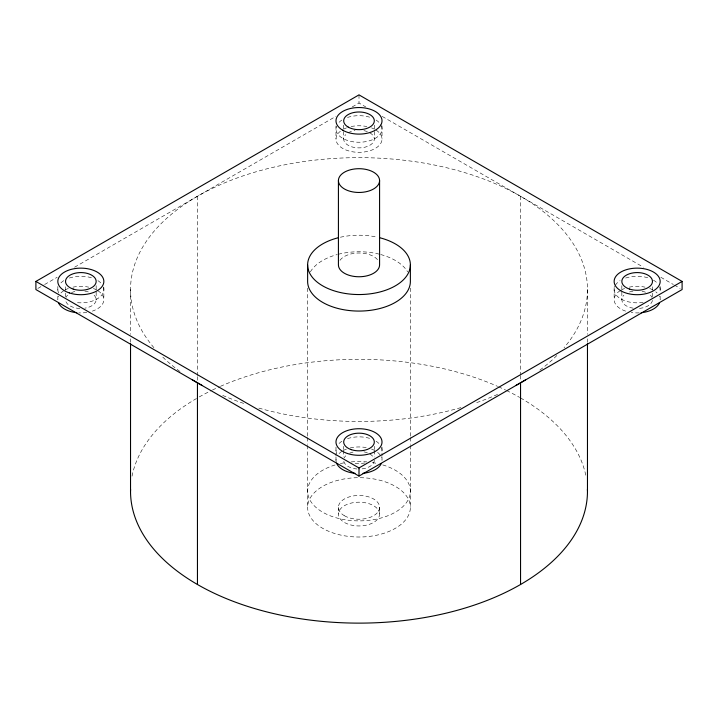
<?xml version="1.0" encoding="UTF-8"?>
<svg xmlns="http://www.w3.org/2000/svg" width="718" height="718" viewBox="0 0 718 718"><rect width="100%" height="100%" fill="white"/><g stroke="black" fill="none" stroke-linecap="round" stroke-linejoin="round"><path stroke-width="0.54" stroke-dasharray="3.59 2.69" d="M37.839 288.439L43.636 285.082M44.606 284.525L57.18 277.265M74.591 267.213L335.782 116.415M352.233 106.919L359 103.015L365.767 106.919M382.218 116.415L643.409 267.213M660.82 277.265L673.394 284.525M674.364 285.082L680.161 288.439M660.165 286.5L660.165 291.795M660.165 296.274L660.165 299.63A23.012 13.283 0 0 0 659.384 296.193M652.474 286.778L652.474 292.136M652.474 293.204L652.474 297.494M621.842 285.701L621.842 291.059M621.842 292.136L621.842 299.63M614.15 287.514L614.15 299.63M587.468 289.551L587.468 334.364M587.468 338.851L587.468 342.208M520.55 196.283L520.55 374.419M520.55 375.541L520.55 380.019M410.373 288.115L410.373 436.535M410.373 437.657L410.373 444.352M410.373 445.465L410.373 507.357A51.373 29.662 0 0 1 333.314 533.043A51.373 29.662 0 0 1 333.314 481.661A51.373 29.662 0 0 1 410.373 507.357M382.012 125.91L382.012 139.041M382.012 447.09L382.012 455.742M382.012 456.863L382.012 460.229A23.012 13.283 0 0 0 381.231 456.792M379.58 507.357L379.58 514.079A20.58 11.883 0 0 1 348.706 524.364A20.58 11.883 0 0 1 348.706 503.785A20.58 11.883 0 0 1 379.58 514.079M374.311 125.112L374.311 130.47M374.311 131.538L374.311 139.041M374.311 446.3L374.311 449.513M374.311 450.581L374.311 457.016M359 94.875L359 103.015M343.689 125.112L343.689 130.47M343.689 131.538L343.689 139.041M343.689 446.3L343.689 449.513M343.689 450.581L343.689 457.016M338.42 507.357L338.42 514.079M335.988 125.91L335.988 139.041M335.988 447.09L335.988 455.742M335.988 456.863L335.988 460.229M307.627 288.115L307.627 436.535M307.627 437.657L307.627 444.352M307.627 445.465L307.627 507.357M197.45 196.283L197.45 375.541M197.45 376.663L197.45 381.141M130.532 289.551L130.532 334.364M130.532 338.851L130.532 342.208M103.85 287.514L103.85 299.63M96.158 285.701L96.158 291.059M96.158 292.136L96.158 299.63M65.526 286.778L65.526 292.136M65.526 293.204L65.526 297.494M57.835 286.5L57.835 291.795M57.835 296.274L57.835 299.63A23.012 13.283 0 0 1 58.616 296.193M153.93 347.7A228.468 131.906 0 0 1 359 157.646A228.468 131.906 0 0 1 564.07 347.7M556.854 355.5A228.468 131.906 0 0 1 537.997 371.52M497.574 394.424A228.468 131.906 0 0 1 474.32 403.417M460.893 407.609A228.468 131.906 0 0 1 257.107 407.609M243.68 403.417A228.468 131.906 0 0 1 220.426 394.424M180.003 371.52A228.468 131.906 0 0 1 161.146 355.5M382.739 464.914A51.373 29.662 0 0 1 398.831 509.951A51.373 29.662 0 0 1 319.169 509.951A51.373 29.662 0 0 1 335.261 464.914M340.386 463.577A51.373 29.662 0 0 1 345.699 462.571M351.183 461.907A51.373 29.662 0 0 1 366.817 461.907M372.301 462.571A51.373 29.662 0 0 1 377.614 463.577M132.031 476.16A228.468 131.906 0 0 1 196.436 398.544M199.245 396.928A228.468 131.906 0 0 1 211.451 390.511M212.429 390.036A228.468 131.906 0 0 1 219.412 386.796M220.426 386.347A228.468 131.906 0 0 1 497.574 386.347M498.588 386.796A228.468 131.906 0 0 1 505.571 390.036M506.549 390.511A228.468 131.906 0 0 1 519.661 397.44M520.55 397.951A228.468 131.906 0 0 1 585.969 476.16M381.231 125.524A23.012 13.283 0 0 1 359.754 142.236A23.012 13.283 0 0 1 336.428 126.359M339.075 122.32A23.012 13.283 0 0 1 341.903 120.068M347.494 117.456A23.012 13.283 0 0 1 370.506 117.456M376.097 120.068A23.012 13.283 0 0 1 380.791 124.69M103.41 286.958A23.012 13.283 0 0 1 74.887 302.386M58.616 292.989A23.012 13.283 0 0 1 58.275 286.958M60.913 282.91A23.012 13.283 0 0 1 64.575 280.155M69.341 278.046A23.012 13.283 0 0 1 92.353 278.046M97.935 280.657A23.012 13.283 0 0 1 100.771 282.91M369.824 132.794A15.311 8.84 0 0 1 370.73 144.722A15.311 8.84 0 0 1 350.213 146.284A15.311 8.84 0 0 1 345.735 134.625M348.176 132.794A15.311 8.84 0 0 1 355.033 130.505M363.918 130.667A15.311 8.84 0 0 1 368.325 132.031M652.411 300.402A15.311 8.84 0 0 1 638.158 308.453M633.195 308.175A15.311 8.84 0 0 1 623.897 295.215M629.498 291.975A15.311 8.84 0 0 1 633.195 291.095M642.071 291.266A15.311 8.84 0 0 1 646.478 292.621M650.418 295.215A15.311 8.84 0 0 1 651.953 297.351M381.572 447.547A23.012 13.283 0 0 1 381.231 453.579M364.959 462.975A23.012 13.283 0 0 1 353.041 462.975M336.769 453.579A23.012 13.283 0 0 1 336.428 447.547M339.075 443.5A23.012 13.283 0 0 1 341.903 441.247M347.494 438.635A23.012 13.283 0 0 1 370.506 438.635M376.097 441.247A23.012 13.283 0 0 1 378.924 443.5M643.113 302.386A23.012 13.283 0 0 1 614.931 286.114M615.362 285.288A23.012 13.283 0 0 1 620.065 280.657M625.647 278.046A23.012 13.283 0 0 1 648.659 278.046M653.425 280.155A23.012 13.283 0 0 1 657.087 282.91M659.725 286.958A23.012 13.283 0 0 1 659.384 292.989M94.103 295.215A15.311 8.84 0 0 1 84.805 308.175M79.842 308.453A15.311 8.84 0 0 1 65.589 300.402M66.047 297.351A15.311 8.84 0 0 1 67.582 295.215M71.522 292.621A15.311 8.84 0 0 1 75.928 291.266M84.805 291.095A15.311 8.84 0 0 1 88.502 291.975M336.428 462.823A23.012 13.283 0 0 1 336.769 456.792M339.075 453.588A23.012 13.283 0 0 1 341.903 451.335M343.599 450.357A23.012 13.283 0 0 1 346.471 449.082M350.196 447.951A23.012 13.283 0 0 1 367.804 447.951M371.529 449.082A23.012 13.283 0 0 1 374.401 450.357M377.614 452.421A23.012 13.283 0 0 1 380.791 455.957M310.347 271.889A51.373 29.662 0 0 1 337.281 254.54M338.304 254.271A51.373 29.662 0 0 1 379.696 254.271M380.719 254.54A51.373 29.662 0 0 1 407.653 271.889M376.097 130.146A23.012 13.283 0 0 1 375.559 148.267A23.012 13.283 0 0 1 344.209 149.218A23.012 13.283 0 0 1 340.386 131.232M343.599 129.168A23.012 13.283 0 0 1 346.471 127.894M351.138 126.556A23.012 13.283 0 0 1 366.862 126.556M371.529 127.894A23.012 13.283 0 0 1 374.401 129.168M340.386 237.236A51.373 29.662 0 0 1 377.614 237.236M97.935 290.745A23.012 13.283 0 0 1 92.353 311.136M86.797 312.465A23.012 13.283 0 0 1 78.845 312.868M60.913 292.989A23.012 13.283 0 0 1 63.749 290.745M65.437 289.767A23.012 13.283 0 0 1 68.318 288.492M72.976 287.146A23.012 13.283 0 0 1 88.709 287.146M93.367 288.492A23.012 13.283 0 0 1 97.118 290.243M639.155 312.868A23.012 13.283 0 0 1 631.203 312.465M625.647 311.136A23.012 13.283 0 0 1 620.065 290.745M621.752 289.767A23.012 13.283 0 0 1 624.633 288.492M629.291 287.146A23.012 13.283 0 0 1 645.024 287.146M649.682 288.492A23.012 13.283 0 0 1 652.563 289.767M655.776 291.831A23.012 13.283 0 0 1 657.087 292.989M339.982 260.329A20.58 11.883 0 0 1 359 252.996A20.58 11.883 0 0 1 378.018 260.329M374.311 460.229A15.311 8.84 0 0 1 359 469.069M356.999 468.989A15.311 8.84 0 0 1 343.689 460.229M344.209 457.94A15.311 8.84 0 0 1 345.735 455.804M349.675 453.211A15.311 8.84 0 0 1 354.082 451.855M363.918 451.855A15.311 8.84 0 0 1 368.325 453.211M369.824 453.973A15.311 8.84 0 0 1 373.791 457.94M344.443 515.757A20.58 11.883 0 0 0 378.88 510.426A20.58 11.883 0 0 0 353.669 495.878A20.58 11.883 0 0 0 344.443 515.757"/><path stroke-width="1.08" d="M35.9 281.42L359 94.875L682.1 281.42L682.1 289.551L359 476.088L35.9 289.551L35.9 281.42L359 467.956L682.1 281.42M587.468 343.33L587.468 491.22M520.55 382.82L520.55 584.488M410.373 264.879L410.373 281.42A51.373 29.662 0 0 1 359 311.074A51.373 29.662 0 0 1 307.627 281.42L307.627 264.879M379.58 180.586A20.58 11.883 0 0 1 348.706 190.871A20.58 11.883 0 0 1 348.706 170.292A20.58 11.883 0 0 1 379.58 180.586L379.58 264.879A20.58 11.883 0 0 1 359 276.762A20.58 11.883 0 0 1 338.42 264.879L338.42 180.586M359 467.956L359 476.088M197.45 382.82L197.45 584.488M130.532 343.33L130.532 491.22M525.585 379.822A228.468 131.906 0 0 1 516.027 385.36M201.973 385.36A228.468 131.906 0 0 1 192.415 379.822M587.441 489.084A228.468 131.906 0 0 1 359 623.125A228.468 131.906 0 0 1 130.559 489.084M381.231 463.666A23.012 13.283 0 0 1 363.003 473.315M354.997 473.315A23.012 13.283 0 0 1 336.769 463.666M379.696 237.73A51.373 29.662 0 0 1 399.531 283.107A51.373 29.662 0 0 1 318.469 283.107A51.373 29.662 0 0 1 338.304 237.73M659.384 303.077A23.012 13.283 0 0 1 641.156 312.716M76.844 312.716A23.012 13.283 0 0 1 58.616 303.077M342.728 130.218A23.012 13.283 0 0 0 381.231 124.259A23.012 13.283 0 0 0 353.041 107.996A23.012 13.283 0 0 0 342.728 130.218M69.341 292.926A23.012 13.283 0 0 0 103.85 281.42A23.012 13.283 0 0 0 69.341 269.914A23.012 13.283 0 0 0 69.341 292.926M348.176 127.077A15.311 8.84 0 0 0 373.791 123.11A15.311 8.84 0 0 0 355.033 112.286A15.311 8.84 0 0 0 348.176 127.077M620.882 290.808A23.012 13.283 0 0 0 659.384 284.858A23.012 13.283 0 0 0 631.203 268.586A23.012 13.283 0 0 0 620.882 290.808M347.494 453.516A23.012 13.283 0 0 0 382.012 442.01A23.012 13.283 0 0 0 347.494 430.504A23.012 13.283 0 0 0 347.494 453.516M629.498 289.076A15.311 8.84 0 0 0 652.474 281.42A15.311 8.84 0 0 0 629.498 273.764A15.311 8.84 0 0 0 629.498 289.076M351.344 449.665A15.311 8.84 0 0 0 374.311 442.01A15.311 8.84 0 0 0 351.344 434.354A15.311 8.84 0 0 0 351.344 449.665M73.182 289.076A15.311 8.84 0 0 0 96.158 281.42A15.311 8.84 0 0 0 73.182 273.764A15.311 8.84 0 0 0 73.182 289.076"/></g></svg>
